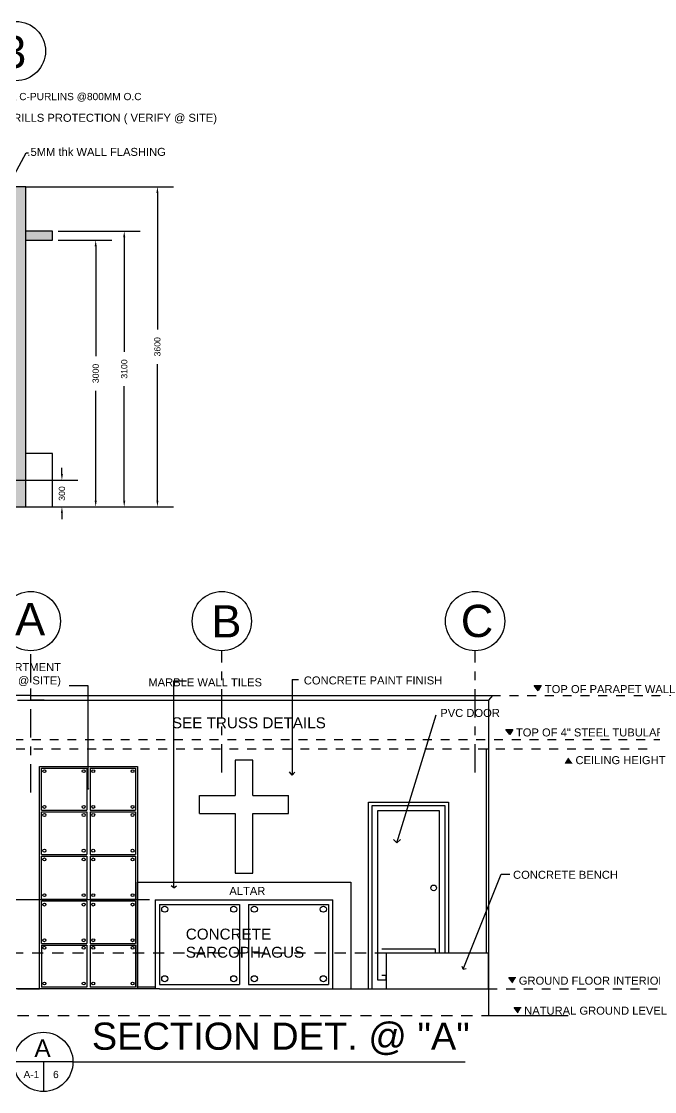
# Model space of a CAD drawing. Header units: metres. Extents: x 1997 to 2115, y 1081 to 1107.
# Drawn here: x 2098.4 to 2105.53, y 1094.18 to 1106.22 of the extents above; entities that cross this region are included whole.
import ezdxf

# ---------------------------------------------------------------- set-up
doc = ezdxf.new("R2010")
doc.units = ezdxf.units.M
for name, pattern in [('CENTER', [50.8, 31.75, -6.35, 6.35, -6.35]), ('DASHED', [19.05, 12.7, -6.35]), ('DASHED2', [9.525, 6.35, -3.175])]:
    doc.linetypes.add(name, pattern=pattern)
doc.styles.add('Annotative', font='arial.ttf')
doc.styles.get("Standard").update_dxf_attribs({"font": 'arial.ttf', "height": 20})
doc.dimstyles.get("Standard").update_dxf_attribs({"dimscale": 0, "dimtxt": 0.07, "dimasz": 0.07, "dimexe": 0.18, "dimexo": 0.0625, "dimgap": 0.09, "dimtad": 0, "dimdec": 0, "dimlfac": 1000, "dimrnd": 0.1, "dimzin": 0, "dimdsep": 46, "dimtxsty": 'Annotative', "dimcen": 0.09, "dimadec": 0, "dimazin": 0, "dimtfac": 1, "dimtdec": 0, "dimtix": 1, "dimtofl": 0, "dimtmove": 1, "dimatfit": 3, "dimfxl": 1, "dimtolj": 1, "dimtzin": 0, "dimarcsym": 0})

# ---------------------------------------------------------------- blocks, each defined once
blk = doc.blocks.new('*D38')
at = {"color": 0, "lineweight": -2, "ltscale": 0.01, "transparency": 16777216}
for p, q in [((2099.843, 1096.34), (2097.608, 1096.34)), ((2097.788, 1096.27), (2097.788, 1096.031)), ((2097.788, 1095.41), (2097.788, 1095.649)), ((2099.843, 1095.34), (2097.608, 1095.34))]:
    blk.add_line(p, q, dxfattribs=at)
at = {"color": 0, "ltscale": 0.01, "transparency": 16777216}
for points in [[(2097.776, 1096.27), (2097.8, 1096.27), (2097.788, 1096.34)], [(2097.776, 1095.41), (2097.8, 1095.41), (2097.788, 1095.34)]]:
    blk.add_solid(points, dxfattribs=at)
at = {"layer": 'Defpoints', "color": 0, "ltscale": 0.01, "transparency": 16777216}
for p in [(2099.905, 1096.34), (2097.788, 1095.34), (2099.905, 1095.34)]:
    blk.add_point(p, dxfattribs=at)
at = {"color": 0, "ltscale": 0.01, "transparency": 16777216, "insert": (2097.788, 1095.84), "char_height": 0.07, "attachment_point": 5, "rotation": 90, "style": 'Annotative'}
blk.add_mtext('\\A1;1000', dxfattribs=at)
blk = doc.blocks.new('*D45')
at = {"color": 0, "lineweight": -2, "ltscale": 0.01, "transparency": 16777216}
for p, q in [((2098.856, 1101.129), (2098.856, 1101.199)), ((2098.288, 1101.059), (2099.036, 1101.059)), ((2098.288, 1100.759), (2099.036, 1100.759)), ((2098.856, 1100.689), (2098.856, 1100.619))]:
    blk.add_line(p, q, dxfattribs=at)
at = {"color": 0, "ltscale": 0.01, "transparency": 16777216}
for points in [[(2098.844, 1101.129), (2098.867, 1101.129), (2098.856, 1101.059)], [(2098.844, 1100.689), (2098.867, 1100.689), (2098.856, 1100.759)]]:
    blk.add_solid(points, dxfattribs=at)
at = {"layer": 'Defpoints', "color": 0, "ltscale": 0.01, "transparency": 16777216}
for p in [(2098.226, 1101.059), (2098.226, 1100.759), (2098.856, 1100.759)]:
    blk.add_point(p, dxfattribs=at)
at = {"color": 0, "ltscale": 0.01, "transparency": 16777216, "insert": (2098.856, 1100.909), "char_height": 0.07, "attachment_point": 5, "rotation": 90, "style": 'Annotative'}
blk.add_mtext('\\A1;300', dxfattribs=at)
blk = doc.blocks.new('*D46')
at = {"color": 0, "lineweight": -2, "ltscale": 0.01, "transparency": 16777216}
for p, q in [((2098.813, 1103.759), (2099.416, 1103.759)), ((2099.236, 1103.689), (2099.236, 1102.453)), ((2099.236, 1100.829), (2099.236, 1102.065)), ((2098.813, 1100.759), (2099.416, 1100.759))]:
    blk.add_line(p, q, dxfattribs=at)
at = {"color": 0, "ltscale": 0.01, "transparency": 16777216}
for points in [[(2099.224, 1103.689), (2099.247, 1103.689), (2099.236, 1103.759)], [(2099.224, 1100.829), (2099.247, 1100.829), (2099.236, 1100.759)]]:
    blk.add_solid(points, dxfattribs=at)
at = {"layer": 'Defpoints', "color": 0, "ltscale": 0.01, "transparency": 16777216}
for p in [(2098.751, 1103.759), (2098.751, 1100.759), (2099.236, 1100.759)]:
    blk.add_point(p, dxfattribs=at)
at = {"color": 0, "ltscale": 0.01, "transparency": 16777216, "insert": (2099.236, 1102.259), "char_height": 0.07, "attachment_point": 5, "rotation": 90, "style": 'Annotative'}
blk.add_mtext('\\A1;3000', dxfattribs=at)
blk = doc.blocks.new('*D47')
at = {"color": 0, "lineweight": -2, "ltscale": 0.01, "transparency": 16777216}
for p, q in [((2098.813, 1103.859), (2099.737, 1103.859)), ((2099.557, 1103.789), (2099.557, 1102.503)), ((2099.557, 1100.829), (2099.557, 1102.115)), ((2098.813, 1100.759), (2099.737, 1100.759))]:
    blk.add_line(p, q, dxfattribs=at)
at = {"color": 0, "ltscale": 0.01, "transparency": 16777216}
for points in [[(2099.545, 1103.789), (2099.569, 1103.789), (2099.557, 1103.859)], [(2099.545, 1100.829), (2099.569, 1100.829), (2099.557, 1100.759)]]:
    blk.add_solid(points, dxfattribs=at)
at = {"layer": 'Defpoints', "color": 0, "ltscale": 0.01, "transparency": 16777216}
for p in [(2098.751, 1103.859), (2098.751, 1100.759), (2099.557, 1100.759)]:
    blk.add_point(p, dxfattribs=at)
at = {"color": 0, "ltscale": 0.01, "transparency": 16777216, "insert": (2099.557, 1102.309), "char_height": 0.07, "attachment_point": 5, "rotation": 90, "style": 'Annotative'}
blk.add_mtext('\\A1;3100', dxfattribs=at)
blk = doc.blocks.new('*D48')
at = {"color": 0, "lineweight": -2, "ltscale": 0.01, "transparency": 16777216}
for p, q in [((2098.513, 1104.359), (2100.11, 1104.359)), ((2099.93, 1104.289), (2099.93, 1102.753)), ((2099.93, 1100.829), (2099.93, 1102.365)), ((2098.513, 1100.759), (2100.11, 1100.759))]:
    blk.add_line(p, q, dxfattribs=at)
at = {"color": 0, "ltscale": 0.01, "transparency": 16777216}
for points in [[(2099.919, 1104.289), (2099.942, 1104.289), (2099.93, 1104.359)], [(2099.919, 1100.829), (2099.942, 1100.829), (2099.93, 1100.759)]]:
    blk.add_solid(points, dxfattribs=at)
at = {"layer": 'Defpoints', "color": 0, "ltscale": 0.01, "transparency": 16777216}
for p in [(2098.451, 1104.359), (2098.451, 1100.759), (2099.93, 1100.759)]:
    blk.add_point(p, dxfattribs=at)
at = {"color": 0, "ltscale": 0.01, "transparency": 16777216, "insert": (2099.93, 1102.559), "char_height": 0.07, "attachment_point": 5, "rotation": 90, "style": 'Annotative'}
blk.add_mtext('\\A1;3600', dxfattribs=at)

msp = doc.modelspace()

# ---------------------------------------------------------------- hatches: boundary and pattern name
at = {"ltscale": 0.01, "true_color": 0xffffff}
h = msp.add_hatch(dxfattribs=at)
h.set_pattern_fill('AR-CONC', scale=0.0008)
h.set_pattern_definition([(50, (-15.29266, 7.6326), (0.145747735, -0.0127512684), [0.01524, -0.16764]), (355, (-15.29266, 7.6326), (-0.028194737, 0.152845476), [0.012192, -0.134112467]), (100.451445, (-15.28052, 7.63154), (0.117552998, 0.1400942015), [0.012952007, -0.142472196]), (46.1842, (-15.29266, 7.67325), (0.216863233, -0.033633862), [0.02286, -0.25146]), (96.635558, (-15.27459, 7.67044), (0.189923307, 0.1979409), [0.019428019, -0.213708487]), (351.184151, (-15.29266, 7.67325), (0.189923307, 0.1979409), [0.018287974, -0.201167786]), (21, (-15.27234, 7.66309), (0.121291513, -0.0818121585), [0.01524, -0.16764]), (326, (-15.27234, 7.66309), (0.049441623, 0.147350373), [0.012192, -0.134112]), (71.451445, (-15.26223, 7.65627), (0.1707331354, 0.065538215), [0.012952007, -0.14247195]), (37.5, (-15.29266, 7.632605), (0.0024708826, 0.0676440311), [0, -0.1324864, 0, -0.136144, 0, -0.13462]), (7.5, (-15.29266, 7.632605), (0.05345573, 0.0801444599), [0, -0.0776224, 0, -0.1294384, 0, -0.051308]), (327.5, (-15.337975, 7.632605), (0.1084724761, -0.0045829952), [0, -0.0508, 0, -0.158496, 0, -0.210312]), (317.5, (-15.35829, 7.63261), (0.118503345, 0.020341193), [0, -0.06604, 0, -0.1052576, 0, -0.149352])])
h.paths.add_polyline_path([(2094.5509, 1103.7591), (2094.5509, 1103.9959), (2094.3259, 1103.9959), (2094.3259, 1101.0591), (2094.4384, 1101.0591), (2094.5509, 1101.0591)])
h.paths.add_polyline_path([(2098.4509, 1104.3043), (2098.4509, 1104.3591), (2098.2259, 1104.3591), (2098.2259, 1104.2791), (2098.2259, 1100.7591), (2098.4509, 1100.7591)])
h = msp.add_hatch(color=7, dxfattribs=at)
h.dxf.hatch_style = 1
h.paths.add_polyline_path([(2098.7509, 1103.8591), (2098.4509, 1103.8591), (2098.4509, 1103.7591), (2098.7509, 1103.7591)])
h = msp.add_hatch(color=7, dxfattribs=at)
h.dxf.hatch_style = 1
h.paths.add_polyline_path([(2104.2139, 1098.6923), (2104.2492, 1098.7519), (2104.1686, 1098.7519)])
h = msp.add_hatch(color=7, dxfattribs=at)
h.dxf.hatch_style = 1
h.paths.add_polyline_path([(2103.8962, 1098.1981), (2103.9314, 1098.2576), (2103.8508, 1098.2576)])
h = msp.add_hatch(color=7, dxfattribs=at)
h.dxf.hatch_style = 1
h.paths.add_polyline_path([(2104.5233, 1097.8721), (2104.6039, 1097.8721), (2104.5585, 1097.9317)])
h = msp.add_hatch(color=7, dxfattribs=at)
h.dxf.hatch_style = 1
h.paths.add_polyline_path([(2103.9636, 1095.4666), (2103.883, 1095.4666), (2103.9284, 1095.4071)])
h = msp.add_hatch(color=7, dxfattribs=at)
h.dxf.hatch_style = 1
h.paths.add_polyline_path([(2104.0244, 1095.1293), (2103.9438, 1095.1293), (2103.9891, 1095.0697)])

# ---------------------------------------------------------------- linework, layer by layer
at = {"ltscale": 0.01}
for p, q in [((2098.2219, 1104.3084), (2098.4539, 1104.7415)), ((2098.4539, 1104.7415), (2098.4791, 1104.7415)), ((2098.4509, 1104.3591), (2098.2259, 1104.3591)), ((2098.4509, 1103.7591), (2098.4509, 1104.3591)), ((2098.4509, 1104.3591), (2098.8257, 1104.3591)), ((2098.4509, 1100.7591), (2098.4509, 1104.3043)), ((2098.7509, 1103.8591), (2098.4509, 1103.8591)), ((2098.7509, 1103.7591), (2098.7509, 1103.8591)), ((2098.4509, 1103.7591), (2098.7509, 1103.7591)), ((2098.7509, 1101.3591), (2098.4509, 1101.3591)), ((2098.7509, 1100.7591), (2098.7509, 1101.3591)), ((2098.2259, 1100.7591), (2098.4509, 1100.7591)), ((2098.4509, 1100.7591), (2098.7509, 1100.7591)), ((2100.1143, 1096.4738), (2100.1143, 1098.8046)), ((2100.1143, 1098.8046), (2100.2583, 1098.8046)), ((2101.4457, 1098.8161), (2101.4457, 1097.7415)), ((2101.4457, 1098.8161), (2101.5186, 1098.8161)), ((2098.5051, 1098.585), (2098.5051, 1098.7177)), ((2098.936, 1098.7506), (2099.1487, 1098.7506)), ((2099.1487, 1098.7506), (2099.1487, 1097.5829)), ((2104.1686, 1098.7519), (2104.2492, 1098.7519)), ((2104.2139, 1098.6923), (2104.1686, 1098.7519)), ((2104.2492, 1098.7519), (2104.2139, 1098.6923)), ((2098.5051, 1098.6398), (2098.2972, 1098.6398)), ((2098.3552, 1098.585), (2103.6551, 1098.585)), ((2098.5051, 1098.6398), (2103.6551, 1098.6398)), ((2098.6551, 1098.585), (2098.5051, 1098.585)), ((2103.6551, 1098.6398), (2103.7017, 1098.6398)), ((2103.7017, 1098.6398), (2103.6551, 1098.585)), ((2103.6551, 1098.585), (2103.6551, 1095.0398)), ((2102.6244, 1096.9832), (2103.0661, 1098.4211)), ((2103.8508, 1098.2576), (2103.9314, 1098.2576)), ((2103.8962, 1098.1981), (2103.8508, 1098.2576)), ((2103.9314, 1098.2576), (2103.8962, 1098.1981)), ((2103.6351, 1095.7398), (2103.6351, 1098.0398)), ((2103.6351, 1098.0398), (2103.6551, 1098.0398)), ((2103.6551, 1098.0398), (2103.6551, 1095.7398)), ((2104.5233, 1097.8721), (2104.5585, 1097.9317)), ((2098.6051, 1095.3398), (2098.6051, 1097.8398)), ((2098.6051, 1097.8398), (2099.7051, 1097.8398)), ((2098.6051, 1097.8398), (2099.1551, 1097.8398)), ((2098.6251, 1097.8198), (2099.1351, 1097.8198)), ((2098.6251, 1097.8198), (2099.1351, 1097.8198)), ((2098.6251, 1097.3498), (2098.6251, 1097.8198)), ((2099.1351, 1097.8198), (2099.1351, 1097.3498)), ((2099.1751, 1097.8198), (2099.6851, 1097.8198)), ((2099.1751, 1097.8198), (2099.1751, 1097.3498)), ((2099.6851, 1097.8198), (2099.6851, 1097.3498)), ((2099.7051, 1097.8398), (2099.7051, 1095.3398)), ((2100.8051, 1097.9121), (2100.8051, 1097.5121)), ((2101.0051, 1097.9121), (2100.8051, 1097.9121)), ((2101.0051, 1097.5121), (2101.0051, 1097.9121)), ((2101.4457, 1097.7415), (2101.4181, 1097.778)), ((2101.4457, 1097.7415), (2101.4777, 1097.7762)), ((2099.1487, 1097.5829), (2099.1397, 1097.595)), ((2099.1487, 1097.5829), (2099.1584, 1097.5955)), ((2100.4051, 1097.5121), (2100.8051, 1097.5121)), ((2100.4051, 1097.3121), (2100.4051, 1097.5121)), ((2101.0051, 1097.5121), (2101.4051, 1097.5121)), ((2101.4051, 1097.3121), (2101.4051, 1097.5121)), ((2102.3051, 1095.3398), (2102.3051, 1097.4398)), ((2102.3051, 1097.4398), (2103.2051, 1097.4398)), ((2103.2051, 1097.4398), (2103.2051, 1095.7398)), ((2098.6251, 1097.3498), (2099.1351, 1097.3498)), ((2098.6251, 1097.3298), (2099.1351, 1097.3298)), ((2098.6251, 1096.8498), (2098.6251, 1097.3298)), ((2099.1351, 1097.3298), (2099.1351, 1096.8498)), ((2099.1751, 1097.3498), (2099.6851, 1097.3498)), ((2099.1751, 1097.3298), (2099.6851, 1097.3298)), ((2099.1751, 1097.3298), (2099.1751, 1096.8498)), ((2099.6851, 1097.3298), (2099.6851, 1096.8498)), ((2099.7051, 1097.3498), (2099.7051, 1097.3298)), ((2102.3451, 1095.3398), (2102.3451, 1097.3998)), ((2102.3451, 1097.3998), (2103.1651, 1097.3998)), ((2103.1051, 1097.3398), (2102.4051, 1097.3398)), ((2102.4051, 1097.3398), (2102.4051, 1095.4398)), ((2103.1051, 1095.7398), (2103.1051, 1097.3398)), ((2103.1651, 1097.3998), (2103.1651, 1095.7398)), ((2100.4051, 1097.3121), (2100.8051, 1097.3121)), ((2100.8051, 1097.3121), (2100.8051, 1096.6398)), ((2101.0051, 1096.6398), (2101.0051, 1097.3121)), ((2101.0051, 1097.3121), (2101.4051, 1097.3121)), ((2102.6244, 1096.9832), (2102.5861, 1097.0206)), ((2102.6244, 1096.9832), (2102.6656, 1097.0196)), ((2098.6251, 1096.8498), (2099.1351, 1096.8498)), ((2099.1751, 1096.8498), (2099.6851, 1096.8498)), ((2099.7051, 1096.8498), (2099.7051, 1096.8298)), ((2098.6251, 1096.8298), (2099.1351, 1096.8298)), ((2098.6251, 1096.3498), (2098.6251, 1096.8298)), ((2099.1351, 1096.8298), (2099.1351, 1096.3498)), ((2099.1751, 1096.8298), (2099.6851, 1096.8298)), ((2099.1751, 1096.8298), (2099.1751, 1096.3498)), ((2099.6851, 1096.8298), (2099.6851, 1096.3498)), ((2100.8051, 1096.6398), (2100.9051, 1096.6398)), ((2100.9051, 1096.6398), (2101.0051, 1096.6398)), ((2103.3721, 1095.5603), (2103.7994, 1096.6277)), ((2103.7994, 1096.6277), (2103.8942, 1096.6277)), ((2099.7051, 1095.3398), (2099.7051, 1096.5398)), ((2099.7051, 1096.5398), (2102.1051, 1096.5398)), ((2100.1143, 1096.4738), (2100.0861, 1096.4977)), ((2100.1143, 1096.4738), (2100.1454, 1096.4972)), ((2102.1051, 1096.5398), (2102.1051, 1095.3398)), ((2098.6251, 1096.3498), (2099.1351, 1096.3498)), ((2098.6251, 1095.8498), (2098.6251, 1096.3298)), ((2098.6251, 1096.3298), (2099.1351, 1096.3298)), ((2099.1351, 1096.3298), (2099.1351, 1095.8498)), ((2099.1751, 1096.3498), (2099.6851, 1096.3498)), ((2099.1751, 1096.3298), (2099.6851, 1096.3298)), ((2099.1751, 1096.3298), (2099.1751, 1095.8498)), ((2099.6851, 1096.3298), (2099.6851, 1095.8498)), ((2099.7051, 1096.3498), (2099.7051, 1096.3298)), ((2099.9051, 1096.3398), (2099.9051, 1095.3398)), ((2099.9051, 1096.3398), (2101.9051, 1096.3398)), ((2099.9551, 1096.2898), (2099.9551, 1095.3898)), ((2099.9551, 1096.2898), (2100.8551, 1096.2898)), ((2099.9551, 1096.2898), (2100.8551, 1096.2898)), ((2100.8551, 1096.2898), (2100.8551, 1095.3898)), ((2100.9551, 1096.2898), (2100.9551, 1095.3898)), ((2100.9551, 1096.2898), (2101.8551, 1096.2898)), ((2101.8551, 1096.2898), (2101.8551, 1095.3898)), ((2101.9051, 1095.3398), (2101.9051, 1096.3398)), ((2098.6251, 1095.8498), (2099.1351, 1095.8498)), ((2098.6251, 1095.8298), (2099.1351, 1095.8298)), ((2098.6251, 1095.8298), (2098.6251, 1095.3598)), ((2099.1351, 1095.8298), (2099.1351, 1095.3598)), ((2099.1751, 1095.8498), (2099.6851, 1095.8498)), ((2099.1751, 1095.8298), (2099.6851, 1095.8298)), ((2099.1751, 1095.8298), (2099.1751, 1095.3598)), ((2099.6851, 1095.8298), (2099.6851, 1095.3598)), ((2099.7051, 1095.8498), (2099.7051, 1095.8298)), ((2102.4551, 1095.7898), (2103.0551, 1095.7898)), ((2103.0551, 1095.7898), (2103.0551, 1095.7398)), ((2103.6551, 1095.7398), (2102.5051, 1095.7398)), ((2102.5051, 1095.7398), (2102.5051, 1095.3398)), ((2103.1651, 1095.7398), (2103.1051, 1095.7398)), ((2103.6551, 1095.7398), (2103.6351, 1095.7398)), ((2103.6551, 1095.3398), (2103.6551, 1095.7398)), ((2103.3721, 1095.5603), (2103.3603, 1095.5905)), ((2103.3721, 1095.5603), (2103.4061, 1095.5702)), ((2102.4051, 1095.4398), (2102.5051, 1095.4398)), ((2102.5051, 1095.4898), (2102.4551, 1095.4898)), ((2102.5051, 1095.4398), (2102.5051, 1095.4898)), ((2103.883, 1095.4666), (2103.9636, 1095.4666)), ((2103.9284, 1095.4071), (2103.883, 1095.4666)), ((2099.9551, 1095.3398), (2098.3551, 1095.3398)), ((2098.3551, 1095.3398), (2098.6051, 1095.3398)), ((2099.1351, 1095.3598), (2098.6251, 1095.3598)), ((2099.6851, 1095.3598), (2099.1751, 1095.3598)), ((2099.9051, 1095.3598), (2099.7051, 1095.3598)), ((2099.9551, 1095.3898), (2100.8551, 1095.3898)), ((2099.9551, 1095.3398), (2102.0551, 1095.3398)), ((2100.9551, 1095.3898), (2101.8551, 1095.3898)), ((2102.0551, 1095.3398), (2103.6551, 1095.3398)), ((2102.1051, 1095.3398), (2102.3051, 1095.3398)), ((2103.6551, 1095.0398), (2104.5541, 1095.0398)), ((2103.9438, 1095.1293), (2104.0244, 1095.1293)), ((2103.9891, 1095.0697), (2103.9438, 1095.1293)), ((2098.9803, 1094.5176), (2098.3138, 1094.5176)), ((2098.647, 1094.5176), (2098.647, 1094.1843)), ((2098.9803, 1094.5176), (2103.3929, 1094.5176))]:
    msp.add_line(p, q, dxfattribs=at)
at = {"linetype": 'CENTER', "ltscale": 0.01}
for p, q in [((2098.5051, 1097.5488), (2098.5051, 1099.1409)), ((2100.6551, 1097.7738), (2100.6551, 1099.1409)), ((2103.5051, 1097.7738), (2103.5051, 1099.1409))]:
    msp.add_line(p, q, dxfattribs=at)
at = {"linetype": 'DASHED2', "ltscale": 0.01}
for p, q in [((2101.0916, 1098.6398), (2105.7089, 1098.6398)), ((2105.8179, 1098.1398), (2086.6539, 1098.1398)), ((2093.7397, 1098.0398), (2105.5229, 1098.0398)), ((2103.6551, 1095.3398), (2105.9631, 1095.3398))]:
    msp.add_line(p, q, dxfattribs=at)
at = {"linetype": 'DASHED', "ltscale": 0.01}
for p, q in [((2102.5051, 1095.7398), (2098.2926, 1095.7398)), ((2098.3551, 1095.0398), (2103.6551, 1095.0398))]:
    msp.add_line(p, q, dxfattribs=at)
at = {"ltscale": 0.01}
for centre, radius in [((2098.3384, 1105.8844), 0.3333), ((2098.5051, 1099.4742), 0.3333), ((2100.6551, 1099.4742), 0.3333), ((2103.5051, 1099.4742), 0.3333), ((2098.6582, 1097.7873), 0.0166), ((2099.1005, 1097.7873), 0.0166), ((2099.208, 1097.7873), 0.0166), ((2099.6504, 1097.7873), 0.0166), ((2098.6582, 1097.3858), 0.0166), ((2099.1005, 1097.3858), 0.0166), ((2099.208, 1097.3858), 0.0166), ((2099.6504, 1097.3858), 0.0166), ((2098.6582, 1097.2945), 0.0166), ((2099.1005, 1097.2945), 0.0166), ((2099.208, 1097.2945), 0.0166), ((2099.6504, 1097.2945), 0.0166), ((2098.6582, 1096.893), 0.0166), ((2099.1005, 1096.893), 0.0166), ((2099.208, 1096.893), 0.0166), ((2099.6504, 1096.893), 0.0166), ((2098.6582, 1096.7945), 0.0166), ((2099.1005, 1096.7945), 0.0166), ((2099.208, 1096.7945), 0.0166), ((2099.6504, 1096.7945), 0.0166), ((2103.039, 1096.4745), 0.0316), ((2098.6582, 1096.3931), 0.0166), ((2099.1005, 1096.3931), 0.0166), ((2099.208, 1096.3931), 0.0166), ((2099.6504, 1096.3931), 0.0166), ((2098.6582, 1096.2874), 0.0166), ((2099.1005, 1096.2874), 0.0166), ((2099.208, 1096.2874), 0.0166), ((2099.6504, 1096.2874), 0.0166), ((2100.013, 1096.2355), 0.0345), ((2100.7897, 1096.2355), 0.0345), ((2101.0207, 1096.2355), 0.0345), ((2101.7974, 1096.2355), 0.0345), ((2098.6582, 1095.8859), 0.0166), ((2099.1005, 1095.8859), 0.0166), ((2099.208, 1095.8859), 0.0166), ((2099.6504, 1095.8859), 0.0166), ((2098.6582, 1095.8015), 0.0166), ((2099.1005, 1095.8015), 0.0166), ((2099.208, 1095.8015), 0.0166), ((2099.6504, 1095.8015), 0.0166), ((2098.6582, 1095.4), 0.0166), ((2099.1005, 1095.4), 0.0166), ((2099.208, 1095.4), 0.0166), ((2099.6504, 1095.4), 0.0166), ((2100.013, 1095.4533), 0.0345), ((2100.7897, 1095.4533), 0.0345), ((2101.0207, 1095.4533), 0.0345), ((2101.7974, 1095.4533), 0.0345), ((2098.647, 1094.5176), 0.3333)]:
    msp.add_circle(centre, radius, dxfattribs=at)

# ---------------------------------------------------------------- texts
at = {"linetype": 'Continuous', "ltscale": 10}
for s, width, gutter_width, heights, insert, char_height, attachment_point in [('3', 2.448751, 1.813, [0.6153], (2098.4539, 1105.6881), 0.3626, 9), ('2" x 3" x 5.2M x 1.5MM thk C-PURLINS @800MM O.C', 2.994301, 0.2933, [0.6246], (2099.7518, 1105.4136), 0.0816, 3), ('STEEL GRILLS PROTECTION ( VERIFY @ SITE)', 3.647843, 0.2933, [0.4128], (2100.6009, 1105.1789), 0.09, 3), ('.5MM thk WALL FLASHING', 2.461719, 0.2933, [0.6874], (2100.0253, 1104.7954), 0.09, 3), ('A', 2.448751, 1.813, [0.6153], (2098.3294, 1099.6781), 0.3626, 1), ('B', 2.448751, 1.813, [0.6153], (2100.538, 1099.653), 0.3626, 1), ('C', 2.448751, 1.813, [0.6153], (2103.3441, 1099.6579), 0.3626, 1), ('CONC. ENCLOSE COMPARTMENT (VERIFY @ SITE)', 2.389546, 0.2933, [0.4064], (2098.8448, 1099.0028), 0.09, 3), ('MARBLE WALL TILES', 1.363954, 0.2933, [0.3067], (2101.107, 1098.831), 0.09, 3), ('CONCRETE PAINT FINISH', 1.7383, 0.2933, [0.3523], (2103.1355, 1098.8524), 0.09, 3), ('TOP OF PARAPET WALL', 1.964334, 0.2933, [0.1098], (2104.2901, 1098.7551), 0.09, 1), ('PVC DOOR', 1.363954, 0.2933, [0.3067], (2103.7839, 1098.487), 0.09, 3), ('SEE TRUSS DETAILS', 2.04498, 0.6129, [0.4738], (2100.0936, 1098.3923), 0.122581, 1), ('TOP OF 4" STEEL TUBULAR BEAM', 2.121866, 0.2933, [0.1266], (2103.9646, 1098.2677), 0.09, 1), ('CEILING HEIGHT', 1.363954, 0.2933, [0.3067], (2104.6348, 1097.956), 0.09, 1), ('CONCRETE BENCH', 1.363954, 0.2933, [0.3067], (2105.1126, 1096.6671), 0.09, 3), ('ALTAR', 0.909133, 0.2933, [0.3067], (2100.7396, 1096.4856), 0.09, 1), ('CONCRETE SARCOPHAGUS', 1.465974, 0.6129, [0.4738], (2100.2496, 1096.0167), 0.122581, 1), ('GROUND FLOOR INTERIOR FINISH LEVEL', 2.579056, 0.2933, [0.273], (2103.9968, 1095.4767), 0.09, 1), ('NATURAL GROUND LEVEL', 1.927438, 0.2933, [0.2875], (2104.0576, 1095.1393), 0.09, 1), ('\\pxt16;SECTION DET. @ "A"', 12.775295, 1.5302, [1.1828], (2099.1922, 1094.9605), 0.306034, 1), ('A', 1.325982, 0.9818, [0.3332], (2098.546, 1094.7708), 0.1964, 1), ('A-1', 0.550971, 0.4079, [0.1384], (2098.424, 1094.4174), 0.08159, 1), ('6', 0.550971, 0.4079, [0.1384], (2098.756, 1094.4174), 0.0816, 1)]:
    msp.add_mtext_dynamic_manual_height_columns(s, width=width, gutter_width=gutter_width, heights=heights, dxfattribs=dict(at, insert=insert, char_height=char_height, attachment_point=attachment_point))

# ---------------------------------------------------------------- dimensions: what is measured, and where the dimension line sits
at = {"ltscale": 0.01}
for base, p1, p2, picture, middle in [((2099.9303, 1100.7591), (2098.4509, 1104.3591), (2098.4509, 1100.7591), '*D48', (2099.9303, 1102.5591)), ((2099.557, 1100.7591), (2098.7509, 1103.8591), (2098.7509, 1100.7591), '*D47', (2099.557, 1102.3091)), ((2099.2358, 1100.7591), (2098.7509, 1103.7591), (2098.7509, 1100.7591), '*D46', (2099.2358, 1102.2591)), ((2098.8558, 1100.7591), (2098.2259, 1101.0591), (2098.2259, 1100.7591), '*D45', (2098.8558, 1100.9091)), ((2097.788, 1095.3398), (2099.9051, 1096.3398), (2099.9051, 1095.3398), '*D38', (2097.788, 1095.8398))]:
    dim = msp.add_linear_dim(base=base, p1=p1, p2=p2, angle=90, dimstyle='Standard', override={"dimscale": 1}, dxfattribs=at)
    dim.commit()
    dim.dimension.update_dxf_attribs({"geometry": picture, "text_midpoint": middle})

doc.saveas('drawing.dxf')
